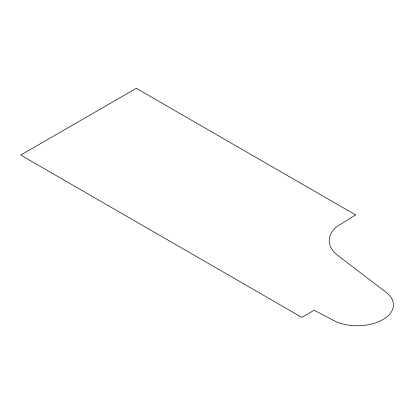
<?xml version="1.0" encoding="UTF-8"?>
<svg xmlns="http://www.w3.org/2000/svg" width="414" height="414" viewBox="0 0 414 414"><rect width="100%" height="100%" fill="white"/><g stroke="black" fill="none" stroke-linecap="round" stroke-linejoin="round"><path stroke-width="0.62" d="M355.59 214.918L336.008 227.208A43.097 24.881 0 0 0 337.224 255.029L386.547 292.657A36.121 20.855 0 0 1 382.831 319.639A36.121 20.855 0 0 1 336.106 321.781L314.19 310.226L301.816 317.372L20.7 155.069L136.315 88.322L355.59 214.918"/></g></svg>
